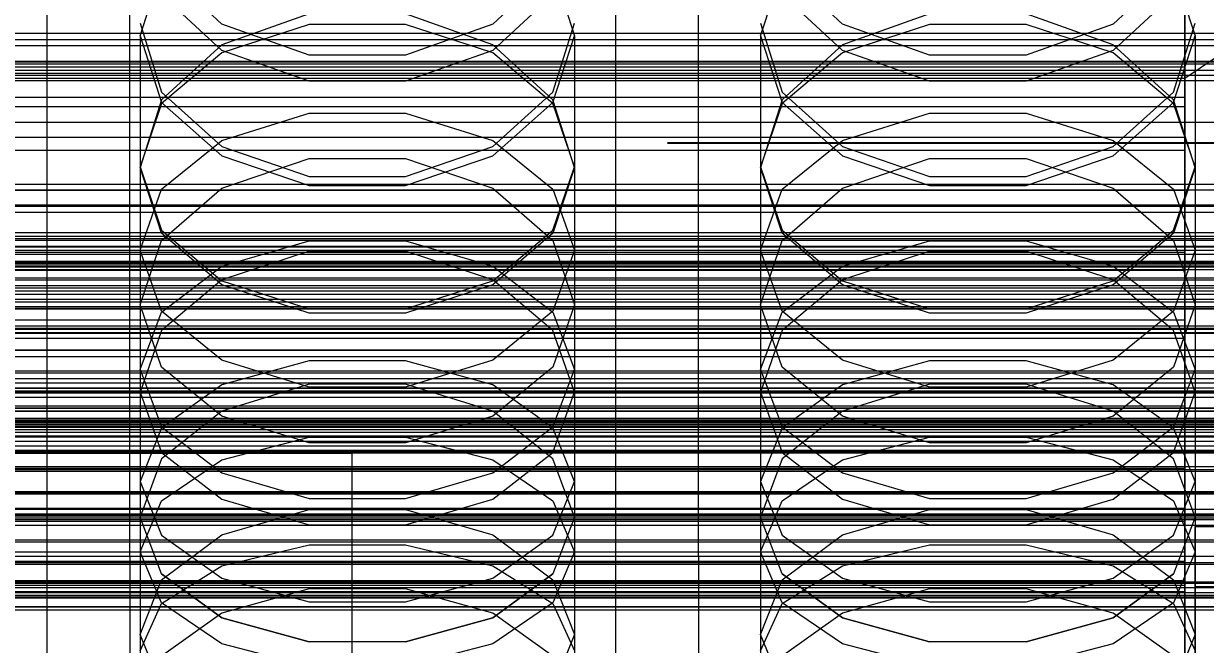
# Model space of a CAD drawing. Header units: millimetres. Extents: x -191664 to 191490, y -197311 to 10263.
# Drawn here: x 17.7 to 132, y -30598.5 to -30538.5 of the extents above; entities that cross this region are included whole.
import ezdxf

# ---------------------------------------------------------------- set-up
doc = ezdxf.new("R2010")
doc.units = ezdxf.units.MM
for name, color, linetype, lineweight in [('COTAS_USUARIO', 1, 'Continuous', 0), ('frontal_briquetadora', 7, 'Continuous', 0), ('frontal_C01', 7, 'Continuous', 0), ('frontal_C02', 7, 'Continuous', 0), ('frontal_C03', 7, 'Continuous', 0), ('frontal_mezcladora', 7, 'Continuous', 0), ('frontal_secador', 7, 'Continuous', 0)]:
    doc.layers.add(name, color=color, linetype=linetype, lineweight=lineweight)
doc.dimstyles.new('PLANTA_100', dxfattribs={"dimtxt": 250, "dimasz": 150, "dimexe": 150, "dimexo": 80, "dimgap": 100, "dimtad": 1, "dimtih": 1, "dimtoh": 1, "dimdec": 1, "dimdsep": 46, "dimcen": 0.09, "dimclrd": 1, "dimclre": 1, "dimclrt": 1, "dimadec": 0, "dimazin": 0, "dimtfac": 1, "dimtdec": 4, "dimtofl": 0, "dimtmove": 0, "dimatfit": 3, "dimfxl": 1, "dimtolj": 1, "dimtzin": 0, "dimarcsym": 0})

# ---------------------------------------------------------------- blocks, each defined once
blk = doc.blocks.new('*D104')
at = {"layer": 'COTAS_USUARIO', "color": 1, "lineweight": -2, "transparency": 16777216}
for p, q in [((1220, -30125), (1220, -29975)), ((100, -30275), (1370, -30275)), ((100, -30730), (1370, -30730)), ((1220, -30880), (1220, -31030))]:
    blk.add_line(p, q, dxfattribs=at)
at = {"layer": 'COTAS_USUARIO', "color": 1, "transparency": 16777216}
for points in [[(1195, -30125), (1245, -30125), (1220, -30275)], [(1195, -30880), (1245, -30880), (1220, -30730)]]:
    blk.add_solid(points, dxfattribs=at)
at = {"layer": 'Defpoints', "color": 0, "transparency": 16777216}
for p in [(20, -30275), (20, -30730), (1220, -30730)]:
    blk.add_point(p, dxfattribs=at)
blk = doc.blocks.new('*D105')
at = {"layer": 'COTAS_USUARIO', "color": 1, "lineweight": -2, "transparency": 16777216}
for p, q in [((1220, -30535), (1220, -30385)), ((100, -30685), (1370, -30685)), ((100, -30730), (1370, -30730)), ((1220, -30880), (1220, -31030))]:
    blk.add_line(p, q, dxfattribs=at)
at = {"layer": 'COTAS_USUARIO', "color": 1, "transparency": 16777216}
for points in [[(1195, -30535), (1245, -30535), (1220, -30685)], [(1195, -30880), (1245, -30880), (1220, -30730)]]:
    blk.add_solid(points, dxfattribs=at)
at = {"layer": 'Defpoints', "color": 0, "transparency": 16777216}
for p in [(20, -30685), (20, -30730), (1220, -30730)]:
    blk.add_point(p, dxfattribs=at)
blk = doc.blocks.new('*D112')
at = {"layer": 'COTAS_USUARIO', "color": 1, "lineweight": -2, "transparency": 16777216}
for p, q in [((1220, -30517.25), (1220, -30367.25)), ((100, -30667.25), (1370, -30667.25)), ((100, -30730), (1370, -30730)), ((1220, -30880), (1220, -31030))]:
    blk.add_line(p, q, dxfattribs=at)
at = {"layer": 'COTAS_USUARIO', "color": 1, "transparency": 16777216}
for points in [[(1195, -30517.25), (1245, -30517.25), (1220, -30667.25)], [(1195, -30880), (1245, -30880), (1220, -30730)]]:
    blk.add_solid(points, dxfattribs=at)
at = {"layer": 'Defpoints', "color": 0, "transparency": 16777216}
for p in [(20, -30667.25), (20, -30730), (1220, -30730)]:
    blk.add_point(p, dxfattribs=at)
blk = doc.blocks.new('*D113')
at = {"layer": 'COTAS_USUARIO', "color": 1, "lineweight": -2, "transparency": 16777216}
for p, q in [((1220, -30517.25), (1220, -30367.25)), ((100, -30667.25), (1370, -30667.25)), ((100, -30730), (1370, -30730)), ((1220, -30880), (1220, -31030))]:
    blk.add_line(p, q, dxfattribs=at)
at = {"layer": 'COTAS_USUARIO', "color": 1, "transparency": 16777216}
for points in [[(1195, -30517.25), (1245, -30517.25), (1220, -30667.25)], [(1195, -30880), (1245, -30880), (1220, -30730)]]:
    blk.add_solid(points, dxfattribs=at)
at = {"layer": 'Defpoints', "color": 0, "transparency": 16777216}
for p in [(20, -30667.25), (20, -30730), (1220, -30730)]:
    blk.add_point(p, dxfattribs=at)
blk = doc.blocks.new('*D119')
at = {"layer": 'COTAS_USUARIO', "color": 1, "lineweight": -2, "transparency": 16777216}
for p, q in [((1200, -29840), (1200, -29690)), ((80, -29990), (1350, -29990)), ((80, -30270), (1350, -30270)), ((1200, -30420), (1200, -30570))]:
    blk.add_line(p, q, dxfattribs=at)
at = {"layer": 'COTAS_USUARIO', "color": 1, "transparency": 16777216}
for points in [[(1175, -29840), (1225, -29840), (1200, -29990)], [(1175, -30420), (1225, -30420), (1200, -30270)]]:
    blk.add_solid(points, dxfattribs=at)
at = {"layer": 'Defpoints', "color": 0, "transparency": 16777216}
for p in [(0, -29990), (0, -30270), (1200, -30270)]:
    blk.add_point(p, dxfattribs=at)
blk = doc.blocks.new('*D120')
at = {"layer": 'COTAS_USUARIO', "color": 1, "lineweight": -2, "transparency": 16777216}
for p, q in [((1200, -30120), (1200, -29970)), ((80, -30270), (1350, -30270)), ((80, -30550), (1350, -30550)), ((1200, -30700), (1200, -30850))]:
    blk.add_line(p, q, dxfattribs=at)
at = {"layer": 'COTAS_USUARIO', "color": 1, "transparency": 16777216}
for points in [[(1175, -30120), (1225, -30120), (1200, -30270)], [(1175, -30700), (1225, -30700), (1200, -30550)]]:
    blk.add_solid(points, dxfattribs=at)
at = {"layer": 'Defpoints', "color": 0, "transparency": 16777216}
for p in [(0, -30270), (0, -30550), (1200, -30550)]:
    blk.add_point(p, dxfattribs=at)

msp = doc.modelspace()

# ---------------------------------------------------------------- linework, layer by layer
at = {"layer": 'frontal_briquetadora', "color": 9, "true_color": 0xb9c3c2}
for p, q in [((29, -30539.63), (31.08, -30533.19)), ((36.91, -30538.5), (31.08, -30533.08)), ((68.92, -30533.08), (63.09, -30538.5)), ((68.92, -30533.19), (71, -30539.63)), ((89, -30539.63), (91.08, -30533.19)), ((96.91, -30538.5), (91.08, -30533.08)), ((128.92, -30533.08), (123.09, -30538.5)), ((128.92, -30533.19), (131, -30539.63)), ((36.91, -30541.07), (31.08, -30535.65)), ((68.92, -30535.65), (63.09, -30541.07)), ((96.91, -30541.07), (91.08, -30535.65)), ((128.92, -30535.65), (123.09, -30541.07)), ((29, -30538.42), (31.08, -30545.1)), ((45.33, -30537.51), (36.91, -30540.51)), ((63.09, -30540.51), (54.67, -30537.51)), ((68.92, -30545.1), (71, -30538.42)), ((89, -30538.42), (91.08, -30545.1)), ((105.33, -30537.51), (96.91, -30540.51)), ((123.09, -30540.51), (114.67, -30537.51)), ((128.92, -30545.1), (131, -30538.42)), ((45.33, -30541.5), (36.91, -30538.5)), ((45.33, -30538.55), (36.91, -30541.27)), ((54.67, -30538.55), (45.33, -30538.55)), ((63.09, -30538.5), (54.67, -30541.5)), ((63.09, -30541.27), (54.67, -30538.55)), ((105.33, -30541.5), (96.91, -30538.5)), ((105.33, -30538.55), (96.91, -30541.27)), ((114.67, -30538.55), (105.33, -30538.55)), ((123.09, -30538.5), (114.67, -30541.5)), ((123.09, -30541.27), (114.67, -30538.55)), ((29, -30539.63), (29, -30552.36)), ((29, -30539.63), (31.08, -30546.08)), ((36.91, -30540.51), (31.08, -30545.84)), ((68.92, -30545.84), (63.09, -30540.51)), ((68.92, -30546.08), (71, -30539.63)), ((71, -30539.63), (71, -30552.36)), ((89, -30539.63), (89, -30552.36)), ((89, -30539.63), (91.08, -30546.08)), ((96.91, -30540.51), (91.08, -30545.84)), ((128.92, -30545.84), (123.09, -30540.51)), ((128.92, -30546.08), (131, -30539.63)), ((131, -30539.63), (131, -30552.36)), ((36.91, -30541.27), (31.08, -30546.18)), ((45.33, -30544.03), (36.91, -30541.07)), ((54.67, -30541.5), (45.33, -30541.5)), ((63.09, -30541.07), (54.67, -30544.03)), ((68.92, -30546.18), (63.09, -30541.27)), ((96.91, -30541.27), (91.08, -30546.18)), ((105.33, -30544.03), (96.91, -30541.07)), ((114.67, -30541.5), (105.33, -30541.5)), ((123.09, -30541.07), (114.67, -30544.03)), ((128.92, -30546.18), (123.09, -30541.27)), ((54.67, -30544.03), (45.33, -30544.03)), ((114.67, -30544.03), (105.33, -30544.03)), ((31.08, -30545.1), (36.91, -30550.35)), ((63.09, -30550.35), (68.92, -30545.1)), ((91.08, -30545.1), (96.91, -30550.35)), ((123.09, -30550.35), (128.92, -30545.1)), ((31.08, -30545.84), (29, -30552.36)), ((31.08, -30546.18), (29, -30552.3)), ((31.08, -30546.08), (36.91, -30551.24)), ((63.09, -30551.24), (68.92, -30546.08)), ((71, -30552.36), (68.92, -30545.84)), ((71, -30552.3), (68.92, -30546.18)), ((91.08, -30545.84), (89, -30552.36)), ((91.08, -30546.18), (89, -30552.3)), ((91.08, -30546.08), (96.91, -30551.24)), ((123.09, -30551.24), (128.92, -30546.08)), ((131, -30552.36), (128.92, -30545.84)), ((131, -30552.3), (128.92, -30546.18)), ((36.91, -30549.75), (45.33, -30547.13)), ((45.33, -30547.13), (54.67, -30547.13)), ((54.67, -30547.13), (63.09, -30549.75)), ((96.91, -30549.75), (105.33, -30547.13)), ((105.33, -30547.13), (114.67, -30547.13)), ((114.67, -30547.13), (123.09, -30549.75)), ((31.08, -30554.48), (36.91, -30549.75)), ((63.09, -30549.75), (68.92, -30554.48)), ((91.08, -30554.48), (96.91, -30549.75)), ((123.09, -30549.75), (128.92, -30554.48)), ((36.91, -30550.35), (45.33, -30553.23)), ((54.67, -30553.23), (63.09, -30550.35)), ((96.91, -30550.35), (105.33, -30553.23)), ((114.67, -30553.23), (123.09, -30550.35)), ((36.91, -30551.24), (45.33, -30554.11)), ((36.91, -30554.36), (45.33, -30551.49)), ((45.33, -30551.49), (54.67, -30551.49)), ((54.67, -30554.11), (63.09, -30551.24)), ((54.67, -30551.49), (63.09, -30554.36)), ((96.91, -30551.24), (105.33, -30554.11)), ((96.91, -30554.36), (105.33, -30551.49)), ((105.33, -30551.49), (114.67, -30551.49)), ((114.67, -30554.11), (123.09, -30551.24)), ((114.67, -30551.49), (123.09, -30554.36)), ((29, -30552.3), (29, -30565.64)), ((29, -30552.3), (31.08, -30558.42)), ((31.08, -30558.73), (29, -30552.36)), ((45.33, -30553.23), (54.67, -30553.23)), ((68.92, -30558.42), (71, -30552.3)), ((71, -30552.36), (68.92, -30558.73)), ((71, -30552.3), (71, -30565.64)), ((89, -30552.3), (89, -30565.64)), ((89, -30552.3), (91.08, -30558.42)), ((91.08, -30558.73), (89, -30552.36)), ((105.33, -30553.23), (114.67, -30553.23)), ((128.92, -30558.42), (131, -30552.3)), ((131, -30552.36), (128.92, -30558.73)), ((131, -30552.3), (131, -30565.64)), ((31.08, -30559.44), (36.91, -30554.36)), ((45.33, -30554.11), (54.67, -30554.11)), ((63.09, -30554.36), (68.92, -30559.44)), ((91.08, -30559.44), (96.91, -30554.36)), ((105.33, -30554.11), (114.67, -30554.11)), ((123.09, -30554.36), (128.92, -30559.44)), ((29, -30560.38), (31.08, -30554.48)), ((68.92, -30554.48), (71, -30560.38)), ((89, -30560.38), (91.08, -30554.48)), ((128.92, -30554.48), (131, -30560.38)), ((31.08, -30558.42), (36.91, -30563.33)), ((36.91, -30563.73), (31.08, -30558.73)), ((63.09, -30563.33), (68.92, -30558.42)), ((68.92, -30558.73), (63.09, -30563.73)), ((91.08, -30558.42), (96.91, -30563.33)), ((96.91, -30563.73), (91.08, -30558.73)), ((123.09, -30563.33), (128.92, -30558.42)), ((128.92, -30558.73), (123.09, -30563.73)), ((29, -30565.64), (31.08, -30559.44)), ((36.91, -30561.92), (45.33, -30559.45)), ((45.33, -30559.45), (54.67, -30559.45)), ((54.67, -30559.45), (63.09, -30561.92)), ((68.92, -30559.44), (71, -30565.64)), ((89, -30565.64), (91.08, -30559.44)), ((96.91, -30561.92), (105.33, -30559.45)), ((105.33, -30559.45), (114.67, -30559.45)), ((114.67, -30559.45), (123.09, -30561.92)), ((128.92, -30559.44), (131, -30565.64)), ((29, -30560.38), (29, -30574.1)), ((31.08, -30566.27), (29, -30560.38)), ((45.33, -30560.45), (36.91, -30563.22)), ((54.67, -30560.45), (45.33, -30560.45)), ((63.09, -30563.22), (54.67, -30560.45)), ((71, -30560.38), (68.92, -30566.27)), ((71, -30560.38), (71, -30574.1)), ((89, -30560.38), (89, -30574.1)), ((91.08, -30566.27), (89, -30560.38)), ((105.33, -30560.45), (96.91, -30563.22)), ((114.67, -30560.45), (105.33, -30560.45)), ((123.09, -30563.22), (114.67, -30560.45)), ((131, -30560.38), (128.92, -30566.27)), ((131, -30560.38), (131, -30574.1)), ((31.08, -30566.37), (36.91, -30561.92)), ((63.09, -30561.92), (68.92, -30566.37)), ((91.08, -30566.37), (96.91, -30561.92)), ((123.09, -30561.92), (128.92, -30566.37)), ((36.91, -30563.22), (31.08, -30568.13)), ((36.91, -30563.33), (45.33, -30566.05)), ((54.67, -30566.05), (63.09, -30563.33)), ((68.92, -30568.13), (63.09, -30563.22)), ((96.91, -30563.22), (91.08, -30568.13)), ((96.91, -30563.33), (105.33, -30566.05)), ((114.67, -30566.05), (123.09, -30563.33)), ((128.92, -30568.13), (123.09, -30563.22)), ((45.33, -30566.46), (36.91, -30563.73)), ((63.09, -30563.73), (54.67, -30566.46)), ((105.33, -30566.46), (96.91, -30563.73)), ((123.09, -30563.73), (114.67, -30566.46)), ((31.08, -30571.68), (29, -30565.64)), ((71, -30565.64), (68.92, -30571.68)), ((91.08, -30571.68), (89, -30565.64)), ((131, -30565.64), (128.92, -30571.68)), ((29, -30571.91), (31.08, -30566.37)), ((36.91, -30571), (31.08, -30566.27)), ((45.33, -30566.05), (54.67, -30566.05)), ((54.67, -30566.46), (45.33, -30566.46)), ((68.92, -30566.27), (63.09, -30571)), ((68.92, -30566.37), (71, -30571.91)), ((89, -30571.91), (91.08, -30566.37)), ((96.91, -30571), (91.08, -30566.27)), ((105.33, -30566.05), (114.67, -30566.05)), ((114.67, -30566.46), (105.33, -30566.46)), ((128.92, -30566.27), (123.09, -30571)), ((128.92, -30566.37), (131, -30571.91)), ((31.08, -30568.13), (29, -30574.1)), ((71, -30574.1), (68.92, -30568.13)), ((91.08, -30568.13), (89, -30574.1)), ((131, -30574.1), (128.92, -30568.13)), ((45.33, -30573.62), (36.91, -30571)), ((45.33, -30571.08), (36.91, -30573.39)), ((54.67, -30571.08), (45.33, -30571.08)), ((63.09, -30571), (54.67, -30573.62)), ((63.09, -30573.39), (54.67, -30571.08)), ((105.33, -30573.62), (96.91, -30571)), ((105.33, -30571.08), (96.91, -30573.39)), ((114.67, -30571.08), (105.33, -30571.08)), ((123.09, -30571), (114.67, -30573.62)), ((123.09, -30573.39), (114.67, -30571.08)), ((29, -30571.91), (29, -30586.19)), ((29, -30571.91), (31.08, -30577.46)), ((36.91, -30576.41), (31.08, -30571.68)), ((68.92, -30571.68), (63.09, -30576.41)), ((68.92, -30577.46), (71, -30571.91)), ((71, -30571.91), (71, -30586.19)), ((89, -30571.91), (89, -30586.19)), ((89, -30571.91), (91.08, -30577.46)), ((96.91, -30576.41), (91.08, -30571.68)), ((128.92, -30571.68), (123.09, -30576.41)), ((128.92, -30577.46), (131, -30571.91)), ((131, -30571.91), (131, -30586.19)), ((36.91, -30573.39), (31.08, -30577.55)), ((45.33, -30573.31), (36.91, -30575.93)), ((54.67, -30573.31), (45.33, -30573.31)), ((54.67, -30573.62), (45.33, -30573.62)), ((63.09, -30575.93), (54.67, -30573.31)), ((68.92, -30577.55), (63.09, -30573.39)), ((96.91, -30573.39), (91.08, -30577.55)), ((105.33, -30573.31), (96.91, -30575.93)), ((114.67, -30573.31), (105.33, -30573.31)), ((114.67, -30573.62), (105.33, -30573.62)), ((123.09, -30575.93), (114.67, -30573.31)), ((128.92, -30577.55), (123.09, -30573.39)), ((29, -30574.1), (31.08, -30579.92)), ((68.92, -30579.92), (71, -30574.1)), ((89, -30574.1), (91.08, -30579.92)), ((128.92, -30579.92), (131, -30574.1)), ((36.91, -30575.93), (31.08, -30580.56)), ((68.92, -30580.56), (63.09, -30575.93)), ((96.91, -30575.93), (91.08, -30580.56)), ((128.92, -30580.56), (123.09, -30575.93)), ((45.33, -30578.99), (36.91, -30576.41)), ((63.09, -30576.41), (54.67, -30578.99)), ((105.33, -30578.99), (96.91, -30576.41)), ((123.09, -30576.41), (114.67, -30578.99)), ((31.08, -30577.55), (29, -30582.73)), ((31.08, -30577.46), (36.91, -30581.91)), ((36.91, -30580.64), (45.33, -30578.44)), ((45.33, -30578.44), (54.67, -30578.44)), ((54.67, -30578.44), (63.09, -30580.64)), ((63.09, -30581.91), (68.92, -30577.46)), ((71, -30582.73), (68.92, -30577.55)), ((91.08, -30577.55), (89, -30582.73)), ((91.08, -30577.46), (96.91, -30581.91)), ((96.91, -30580.64), (105.33, -30578.44)), ((105.33, -30578.44), (114.67, -30578.44)), ((114.67, -30578.44), (123.09, -30580.64)), ((123.09, -30581.91), (128.92, -30577.46)), ((131, -30582.73), (128.92, -30577.55)), ((54.67, -30578.99), (45.33, -30578.99)), ((114.67, -30578.99), (105.33, -30578.99)), ((195, -30580), (-195, -30580)), ((31.08, -30580.56), (29, -30586.19)), ((31.08, -30579.92), (36.91, -30584.46)), ((31.08, -30584.6), (36.91, -30580.64)), ((63.09, -30584.46), (68.92, -30579.92)), ((63.09, -30580.64), (68.92, -30584.6)), ((71, -30586.19), (68.92, -30580.56)), ((91.08, -30580.56), (89, -30586.19)), ((91.08, -30579.92), (96.91, -30584.46)), ((91.08, -30584.6), (96.91, -30580.64)), ((123.09, -30584.46), (128.92, -30579.92)), ((123.09, -30580.64), (128.92, -30584.6)), ((131, -30586.19), (128.92, -30580.56)), ((29, -30582.73), (29, -30597.53)), ((29, -30582.73), (31.08, -30587.92)), ((36.91, -30581.91), (45.33, -30584.38)), ((54.67, -30584.38), (63.09, -30581.91)), ((68.92, -30587.92), (71, -30582.73)), ((71, -30582.73), (71, -30597.53)), ((89, -30582.73), (89, -30597.53)), ((89, -30582.73), (91.08, -30587.92)), ((96.91, -30581.91), (105.33, -30584.38)), ((114.67, -30584.38), (123.09, -30581.91)), ((128.92, -30587.92), (131, -30582.73)), ((131, -30582.73), (131, -30597.53)), ((29, -30589.54), (31.08, -30584.6)), ((36.91, -30584.46), (45.33, -30586.94)), ((45.33, -30584.38), (54.67, -30584.38)), ((54.67, -30586.94), (63.09, -30584.46)), ((68.92, -30584.6), (71, -30589.54)), ((89, -30589.54), (91.08, -30584.6)), ((96.91, -30584.46), (105.33, -30586.94)), ((105.33, -30584.38), (114.67, -30584.38)), ((114.67, -30586.94), (123.09, -30584.46)), ((128.92, -30584.6), (131, -30589.54)), ((31.08, -30591.66), (29, -30586.19)), ((36.91, -30587.91), (45.33, -30585.44)), ((45.33, -30585.44), (54.67, -30585.44)), ((54.67, -30585.44), (63.09, -30587.91)), ((71, -30586.19), (68.92, -30591.66)), ((91.08, -30591.66), (89, -30586.19)), ((96.91, -30587.91), (105.33, -30585.44)), ((105.33, -30585.44), (114.67, -30585.44)), ((114.67, -30585.44), (123.09, -30587.91)), ((131, -30586.19), (128.92, -30591.66)), ((195, -30587), (-195, -30587)), ((45.33, -30586.94), (54.67, -30586.94)), ((105.33, -30586.94), (114.67, -30586.94)), ((31.08, -30592.26), (36.91, -30587.91)), ((31.08, -30587.92), (36.91, -30592.08)), ((63.09, -30587.91), (68.92, -30592.26)), ((63.09, -30592.08), (68.92, -30587.92)), ((91.08, -30592.26), (96.91, -30587.91)), ((91.08, -30587.92), (96.91, -30592.08)), ((123.09, -30587.91), (128.92, -30592.26)), ((123.09, -30592.08), (128.92, -30587.92)), ((29, -30589.54), (29, -30604.67)), ((31.08, -30594.48), (29, -30589.54)), ((36.91, -30590.9), (45.33, -30588.87)), ((45.33, -30588.87), (54.67, -30588.87)), ((54.67, -30588.87), (63.09, -30590.9)), ((71, -30589.54), (68.92, -30594.48)), ((71, -30589.54), (71, -30604.67)), ((89, -30589.54), (89, -30604.67)), ((91.08, -30594.48), (89, -30589.54)), ((96.91, -30590.9), (105.33, -30588.87)), ((105.33, -30588.87), (114.67, -30588.87)), ((114.67, -30588.87), (123.09, -30590.9)), ((131, -30589.54), (128.92, -30594.48)), ((131, -30589.54), (131, -30604.67)), ((31.08, -30594.55), (36.91, -30590.9)), ((63.09, -30590.9), (68.92, -30594.55)), ((91.08, -30594.55), (96.91, -30590.9)), ((123.09, -30590.9), (128.92, -30594.55)), ((36.91, -30595.92), (31.08, -30591.66)), ((31.08, -30591.66), (36.91, -30595.91)), ((36.91, -30592.08), (45.33, -30594.39)), ((54.67, -30594.39), (63.09, -30592.08)), ((68.92, -30591.66), (63.09, -30595.92)), ((63.09, -30595.91), (68.92, -30591.66)), ((96.91, -30595.92), (91.08, -30591.66)), ((91.08, -30591.66), (96.91, -30595.91)), ((96.91, -30592.08), (105.33, -30594.39)), ((114.67, -30594.39), (123.09, -30592.08)), ((128.92, -30591.66), (123.09, -30595.92)), ((123.09, -30595.91), (128.92, -30591.66)), ((29, -30597.53), (31.08, -30592.26)), ((45.33, -30593.12), (36.91, -30595.48)), ((54.67, -30593.12), (45.33, -30593.12)), ((63.09, -30595.48), (54.67, -30593.12)), ((68.92, -30592.26), (71, -30597.53)), ((89, -30597.53), (91.08, -30592.26)), ((105.33, -30593.12), (96.91, -30595.48)), ((114.67, -30593.12), (105.33, -30593.12)), ((123.09, -30595.48), (114.67, -30593.12)), ((128.92, -30592.26), (131, -30597.53)), ((45.33, -30594.39), (54.67, -30594.39)), ((105.33, -30594.39), (114.67, -30594.39)), ((29, -30599.11), (31.08, -30594.55)), ((36.91, -30598.43), (31.08, -30594.48)), ((36.91, -30595.48), (31.08, -30599.64)), ((68.92, -30594.48), (63.09, -30598.43)), ((68.92, -30599.64), (63.09, -30595.48)), ((68.92, -30594.55), (71, -30599.11)), ((89, -30599.11), (91.08, -30594.55)), ((96.91, -30598.43), (91.08, -30594.48)), ((96.91, -30595.48), (91.08, -30599.64)), ((128.92, -30594.48), (123.09, -30598.43)), ((128.92, -30599.64), (123.09, -30595.48)), ((128.92, -30594.55), (131, -30599.11)), ((36.91, -30595.91), (45.33, -30598.23)), ((45.33, -30598.23), (36.91, -30595.92)), ((54.67, -30598.23), (63.09, -30595.91)), ((63.09, -30595.92), (54.67, -30598.23)), ((96.91, -30595.91), (105.33, -30598.23)), ((105.33, -30598.23), (96.91, -30595.92)), ((114.67, -30598.23), (123.09, -30595.91)), ((123.09, -30595.92), (114.67, -30598.23)), ((31.08, -30602.63), (29, -30597.53)), ((71, -30597.53), (68.92, -30602.63)), ((91.08, -30602.63), (89, -30597.53)), ((131, -30597.53), (128.92, -30602.63)), ((45.33, -30600.63), (36.91, -30598.43)), ((54.67, -30598.23), (45.33, -30598.23)), ((63.09, -30598.43), (54.67, -30600.63)), ((105.33, -30600.63), (96.91, -30598.43)), ((114.67, -30598.23), (105.33, -30598.23)), ((123.09, -30598.43), (114.67, -30600.63))]:
    msp.add_line(p, q, dxfattribs=at)
at = {"layer": 'frontal_C01', "color": 139, "true_color": 0x345e4e}
for p, q in [((130, -30740.44), (130, -30428.25)), ((130, -30433.94), (130, -30746.13))]:
    msp.add_line(p, q, dxfattribs=at)
at = {"layer": 'frontal_C01', "color": 139, "true_color": 0x354b57}
for p, q in [((-425, -30543.44), (425, -30543.44)), ((-450, -30566.05), (450, -30566.05)), ((450, -30578.86), (-450, -30578.86))]:
    msp.add_line(p, q, dxfattribs=at)
at = {"layer": 'frontal_C02', "color": 139, "true_color": 0x345e4e}
for p, q in [((130, -30258.89), (130, -30543.72)), ((130, -30543.72), (228.3, -30477.86)), ((130, -30822.8), (130, -30537.97)), ((0, -30543.72), (130, -30543.72)), ((130, -30543.72), (130, -30828.54))]:
    msp.add_line(p, q, dxfattribs=at)
at = {"layer": 'frontal_C02', "color": 252, "true_color": 0x83939a}
for p, q in [((-130, -30542.62), (130, -30542.62)), ((130, -30543.26), (130, -30542.62)), ((130, -30542.62), (130, -30543.72)), ((-130, -30543.26), (130, -30543.26)), ((-130, -30543.72), (130, -30543.72)), ((130, -30545.58), (130, -30543.26)), ((130, -30543.72), (130, -30546.46)), ((-130, -30545.58), (130, -30545.58)), ((130, -30549.43), (130, -30545.58)), ((-130, -30546.46), (130, -30546.46)), ((130, -30546.46), (130, -30550.68)), ((-130, -30549.43), (130, -30549.43)), ((130, -30554.55), (130, -30549.43)), ((-130, -30550.68), (130, -30550.68)), ((130, -30550.68), (130, -30556.08)), ((-130, -30554.55), (130, -30554.55)), ((130, -30560.58), (130, -30554.55)), ((-130, -30556.08), (130, -30556.08)), ((130, -30556.08), (130, -30562.29)), ((130, -30560.58), (-130, -30560.58)), ((130, -30567.12), (130, -30560.58)), ((-130, -30562.29), (130, -30562.29)), ((130, -30562.29), (130, -30568.89)), ((-130, -30567.12), (130, -30567.12)), ((130, -30573.72), (130, -30567.12)), ((-130, -30568.89), (130, -30568.89)), ((130, -30568.89), (130, -30575.43)), ((-130, -30573.72), (130, -30573.72)), ((130, -30579.93), (130, -30573.72)), ((-130, -30575.43), (130, -30575.43)), ((130, -30575.43), (130, -30581.46)), ((-130, -30579.93), (130, -30579.93)), ((130, -30585.33), (130, -30579.93)), ((-130, -30581.46), (130, -30581.46)), ((130, -30581.46), (130, -30586.58)), ((-130, -30585.33), (130, -30585.33)), ((130, -30589.55), (130, -30585.33)), ((-130, -30586.58), (130, -30586.58)), ((130, -30586.58), (130, -30590.43)), ((-130, -30589.55), (130, -30589.55)), ((130, -30592.3), (130, -30589.55)), ((-130, -30590.43), (130, -30590.43)), ((130, -30590.43), (130, -30592.75)), ((-130, -30592.3), (130, -30592.3)), ((-130, -30592.75), (130, -30592.75)), ((130, -30593.39), (130, -30592.3)), ((130, -30592.75), (130, -30593.39)), ((-130, -30593.39), (130, -30593.39))]:
    msp.add_line(p, q, dxfattribs=at)
at = {"layer": 'frontal_C02', "color": 9, "true_color": 0xbac6cb}
for p, q in [((-148, -30559.01), (148, -30559.01)), ((-148, -30559.24), (148, -30559.24)), ((-148, -30559.4), (148, -30559.4)), ((-148, -30560.06), (148, -30560.06)), ((-148, -30560.37), (148, -30560.37)), ((-148, -30561.43), (148, -30561.43)), ((-148, -30561.87), (148, -30561.87)), ((-148, -30563.24), (148, -30563.24)), ((-148, -30563.78), (148, -30563.78)), ((148, -30565.38), (-148, -30565.38)), ((-148, -30565.98), (148, -30565.98)), ((-148, -30567.69), (148, -30567.69)), ((-148, -30568.32), (148, -30568.32)), ((-148, -30570.03), (148, -30570.03)), ((-148, -30570.64), (148, -30570.64)), ((-148, -30572.23), (148, -30572.23)), ((-148, -30572.78), (148, -30572.78)), ((-148, -30574.15), (148, -30574.15)), ((-148, -30574.59), (148, -30574.59)), ((-148, -30575.64), (148, -30575.64)), ((-148, -30575.95), (148, -30575.95)), ((-148, -30576.61), (148, -30576.61)), ((-148, -30576.78), (148, -30576.78)), ((-148, -30577), (148, -30577))]:
    msp.add_line(p, q, dxfattribs=at)
at = {"layer": 'frontal_C02', "color": 139, "true_color": 0x354b57}
for p, q in [((131, -30592.93), (131, -30587.08)), ((131, -30587.08), (149, -30587.08)), ((131, -30632.6), (131, -30587.08)), ((149, -30592.93), (131, -30592.93)), ((131, -30638.45), (131, -30592.93))]:
    msp.add_line(p, q, dxfattribs=at)
at = {"layer": 'frontal_C03', "color": 139, "true_color": 0x354b57}
for p, q in [((450, -30542.2), (-450, -30542.2)), ((450, -30565.14), (-450, -30565.14)), ((-450, -30575.91), (450, -30575.91))]:
    msp.add_line(p, q, dxfattribs=at)
at = {"layer": 'frontal_C03', "color": 252, "true_color": 0x83939a}
for p, q in [((-250, -30560.75), (250, -30560.75)), ((-250, -30561.55), (250, -30561.55)), ((-250, -30561.69), (250, -30561.69)), ((-250, -30564.02), (250, -30564.02)), ((-250, -30564.29), (250, -30564.29)), ((-250, -30568), (250, -30568)), ((-250, -30568.39), (250, -30568.39)), ((-250, -30573.21), (250, -30573.21)), ((-250, -30573.69), (250, -30573.69)), ((250, -30579.31), (-250, -30579.31)), ((-250, -30579.84), (250, -30579.84)), ((-250, -30585.88), (250, -30585.88)), ((-250, -30586.43), (250, -30586.43)), ((-250, -30592.46), (250, -30592.46)), ((-250, -30592.99), (250, -30592.99))]:
    msp.add_line(p, q, dxfattribs=at)
at = {"layer": 'frontal_C03', "color": 9, "true_color": 0xbac6cb}
for p, q in [((-450, -30577.15), (450, -30577.15)), ((-450, -30577.43), (450, -30577.43)), ((-450, -30577.48), (450, -30577.48)), ((-450, -30578.31), (450, -30578.31)), ((-450, -30578.41), (450, -30578.41)), ((-450, -30579.72), (450, -30579.72)), ((-450, -30579.86), (450, -30579.86)), ((-450, -30581.57), (450, -30581.57)), ((-450, -30581.74), (450, -30581.74)), ((450, -30583.73), (-450, -30583.73)), ((-450, -30583.92), (450, -30583.92)), ((-450, -30586.05), (450, -30586.05)), ((-450, -30586.25), (450, -30586.25)), ((-450, -30588.39), (450, -30588.39)), ((-450, -30588.58), (450, -30588.58)), ((-450, -30590.57), (450, -30590.57)), ((-450, -30590.74), (450, -30590.74)), ((-450, -30592.45), (450, -30592.45)), ((-450, -30592.58), (450, -30592.58)), ((-450, -30593.9), (450, -30593.9)), ((-450, -30593.99), (450, -30593.99)), ((-450, -30594.82), (450, -30594.82)), ((-450, -30594.87), (450, -30594.87)), ((-450, -30595.15), (450, -30595.15))]:
    msp.add_line(p, q, dxfattribs=at)
at = {"layer": 'frontal_mezcladora', "color": 250, "true_color": 0x33393d}
for p, q in [((20, -30590), (20, -30525.35)), ((28, -30590), (28, -30525.35)), ((75, -30590), (75, -30525.35)), ((83, -30590), (83, -30525.35)), ((130, -30590), (130, -30525.35)), ((-420, -30542.1), (240, -30542.1)), ((240, -30590), (-420, -30590)), ((20, -30654.65), (20, -30590)), ((28, -30590), (20, -30590)), ((28, -30590), (28, -30654.65)), ((75, -30654.65), (75, -30590)), ((83, -30590), (75, -30590)), ((83, -30590), (83, -30654.65)), ((130, -30654.65), (130, -30590)), ((138, -30590), (130, -30590))]:
    msp.add_line(p, q, dxfattribs=at)
at = {"layer": 'frontal_secador', "color": 9, "true_color": 0xc7cdbf}
for p, q in [((-1250, -30539.39), (1250, -30539.39)), ((-1250, -30540), (1250, -30540)), ((1250, -30540.59), (-1250, -30540.59)), ((1250, -30542.39), (-1250, -30542.39)), ((1250, -30543), (-1250, -30543))]:
    msp.add_line(p, q, dxfattribs=at)
at = {"layer": 'frontal_secador', "color": 253, "true_color": 0xa8b3b5}
for p, q in [((1250, -30544), (-1250, -30544)), ((-1250, -30548), (1250, -30548)), ((1250, -30560), (-1250, -30560)), ((-1250, -30566), (1250, -30566))]:
    msp.add_line(p, q, dxfattribs=at)
at = {"layer": 'frontal_secador', "color": 253, "true_color": 0xa4b0b5}
for p, q in [((1250, -30554), (-1250, -30554)), ((1250, -30554.55), (-1250, -30554.55)), ((1250, -30556.14), (-1250, -30556.14)), ((1250, -30556.71), (-1250, -30556.71)), ((1250, -30558.69), (-1250, -30558.69)), ((1320, -30562), (-1320, -30562)), ((1320, -30562.27), (-1320, -30562.27)), ((1250, -30562), (-1250, -30562)), ((1320, -30563.07), (-1320, -30563.07)), ((1320, -30564.34), (-1320, -30564.34)), ((1250, -30564.65), (-1250, -30564.65)), ((1250, -30565.86), (-1250, -30565.86)), ((1320, -30566), (-1320, -30566)), ((1320, -30567.93), (-1320, -30567.93)), ((-1320, -30570), (1320, -30570)), ((-1250, -30570), (1250, -30570)), ((1320, -30572.07), (-1320, -30572.07)), ((1320, -30574), (-1320, -30574)), ((1250, -30574.14), (-1250, -30574.14)), ((1320, -30575.66), (-1320, -30575.66)), ((1320, -30576.93), (-1320, -30576.93)), ((1250, -30577.29), (-1250, -30577.29)), ((1320, -30577.73), (-1320, -30577.73)), ((1320, -30578), (-1320, -30578)), ((1250, -30578), (-1250, -30578)), ((1250, -30581.31), (-1250, -30581.31)), ((1250, -30583.86), (-1250, -30583.86)), ((1250, -30585.45), (-1250, -30585.45)), ((1250, -30586), (-1250, -30586)), ((1360, -30593.5), (-1360, -30593.5)), ((1250, -30593.75), (-1250, -30593.75)), ((1360, -30594.86), (-1360, -30594.86))]:
    msp.add_line(p, q, dxfattribs=at)
at = {"layer": 'frontal_secador', "color": 254, "true_color": 0xd2d7cc}
msp.add_line((1250, -30556), (-1250, -30556), dxfattribs=at)
at = {"layer": 'frontal_secador', "color": 142, "true_color": 0x159eb4}
for p in [(-49.5, -30580), (49.5, -30640)]:
    msp.add_line(p, (49.5, -30580), dxfattribs=at)

# ---------------------------------------------------------------- dimensions: what is measured, and where the dimension line sits
at = {"layer": 'COTAS_USUARIO'}
for p1, p2, picture, middle in [((0, -29990), (0, -30270), '*D119', (1200, -30130)), ((0, -30270), (0, -30550), '*D120', (1200, -30410)), ((20, -30275), (20, -30730), '*D104', (1220, -30502.5)), ((20, -30667.25), (20, -30730), '*D112', (1220, -30698.625)), ((20, -30667.25), (20, -30730), '*D113', (1220, -30698.625)), ((20, -30685), (20, -30730), '*D105', (1220, -30707.5))]:
    dim = msp.add_aligned_dim(p1=p1, p2=p2, distance=1200, dimstyle='PLANTA_100', dxfattribs=at)
    dim.commit()
    dim.dimension.update_dxf_attribs({"geometry": picture, "text_midpoint": middle})

doc.saveas('drawing.dxf')
